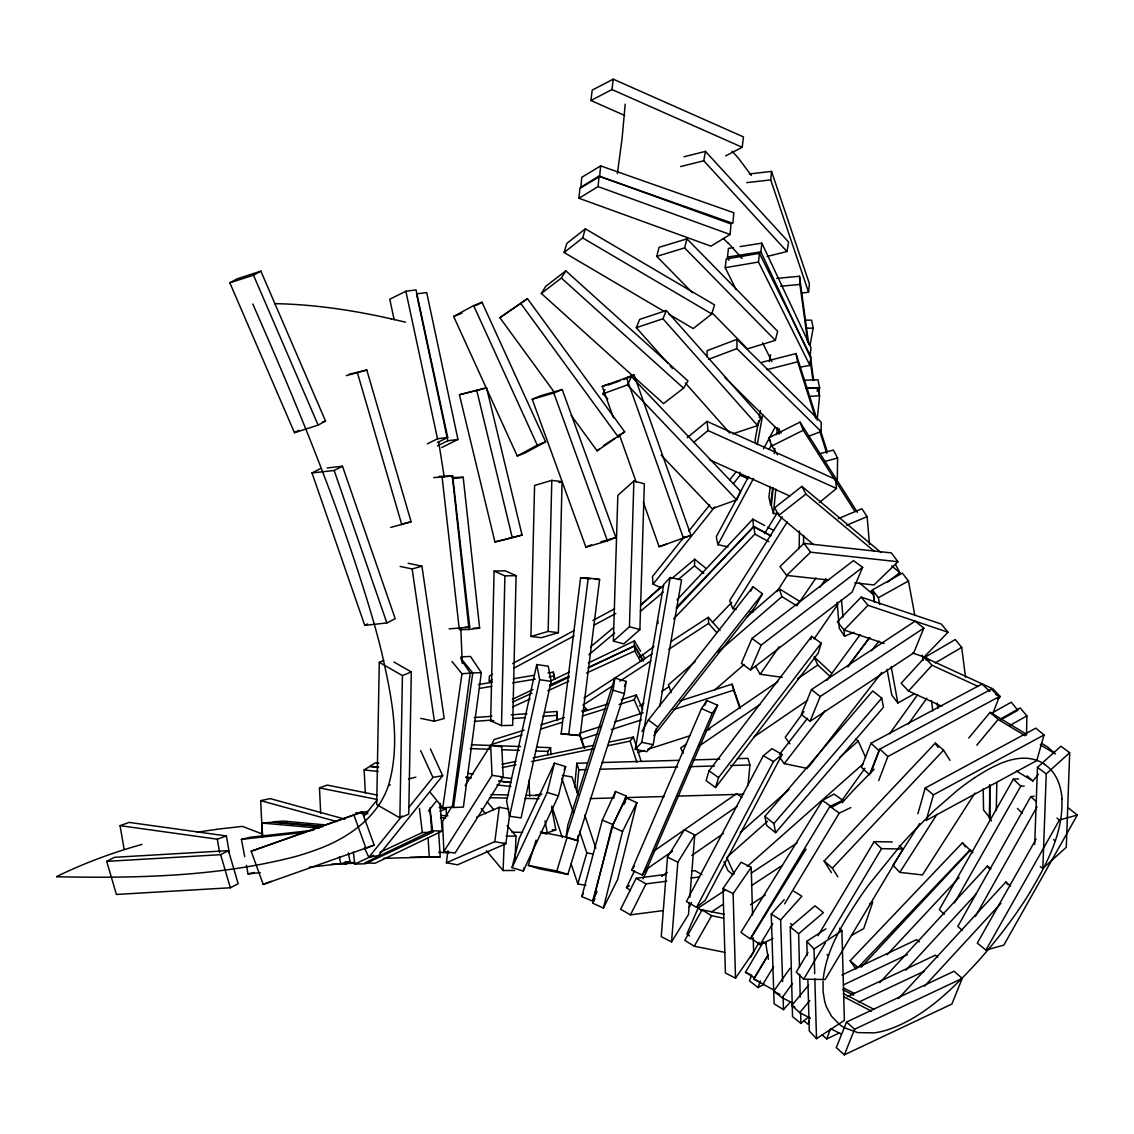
<?xml version="1.0" encoding="UTF-8"?>
<svg xmlns="http://www.w3.org/2000/svg" width="1134" height="1134" viewBox="0 0 1134 1134"><rect width="100%" height="100%" fill="white"/><g stroke="black" fill="none" stroke-linecap="round" stroke-linejoin="round"><path stroke-width="1.5" d="M707.049 356.856L707.12 350.675L736.987 339.321L821.214 422.231L821.115 431.515L808.542 436.292M821.115 431.515L736.887 348.606L736.987 339.321M799.144 548.615L799.399 531.024M803.496 544.277L803.623 535.475M837.275 480.901L837.601 458.023L833.433 450.056L818.578 454.025M383.703 660.498L379.28 662.313L376.715 804.601L399.877 817.855L408.75 814.226L411.302 671.938L393.937 662.001M399.877 817.855L402.428 675.581L379.28 662.313M989.954 785.125L989.287 818.195L991.513 820.86M996.276 810.512L996.843 782.658M1026.511 735.073L1026.894 715.923L1020.217 707.942L1000.358 719.055M490.668 720.785L494.07 571.068L505.254 570.827L516.083 575.647L512.681 725.349L501.497 725.59L490.668 720.785L493.857 720.714M501.497 725.59L504.899 575.888L494.07 571.068M530.925 636.486L534.582 485.423L551.804 480.377L562.067 481.638L558.396 632.687L541.187 637.733L530.925 636.486L548.133 631.425L558.396 632.687M548.133 631.425L551.804 480.377M557.12 720.586L556.766 711.486L544.49 712.393M613.366 641.121L617.832 495.36L633.892 481.029L644.353 483.779L639.888 629.554L623.828 643.885L613.366 641.121L629.427 626.79L633.892 481.029M678.231 579.517L694.49 565.838L694.717 559.218L705.391 567.893M1034.69 844.461L1037.468 767.42L1060.9 746.229L1069.688 752.707L1066.286 847.268L1042.841 868.446L1040.332 866.603M1042.841 868.446L1046.257 773.884L1069.688 752.707M514.609 870.473L503.071 870.529L504.191 843.03M515.105 858.452L515.998 836.112L507.139 825.566M642.992 660.782L634.161 645.955L634.402 640.908L588.447 662.908M823.043 981.066L823.1 991.697L824.645 1001.081A202.32 82.144 -49.4 0 0 826.658 1007.318L831.491 1016.22L839.543 1024.512A253.676 102.996 -49.4 0 0 844.391 1027.744L857.786 1032.62L874.328 1032.861A147.349 59.819 -49.4 0 0 888.22 1029.601C923.87 1017.368 951.525 990.025 976.53 962.908A206.204 83.718 -49.4 0 0 1029.956 892.43M640.667 661.462L634.7 650.959L634.969 645.955L588.319 667.345M625.203 104.158L622.098 138.376L617.392 173.573M689.855 897.192L694.759 834.908L684.454 829.705L667.501 857.063L661.235 936.656L671.555 941.858L688.494 914.5L689.444 902.38M671.555 941.858L677.82 862.279L694.759 834.908M578.95 198.252L579.942 187.748L599.05 176.082L731.061 223.979L730.083 234.497L710.961 246.163L578.95 198.252L598.072 186.586L730.083 234.497M598.072 186.586L599.05 176.082M599.645 176.465L600.637 165.89L733.854 212.767L732.862 223.341L599.645 176.465L580.778 187.875L581.77 177.315L600.637 165.89M574.555 787.265L576.852 763.239L587.44 762.941M576.667 792.156L578.808 769.844L576.852 763.239M801.724 293.011L808.57 292.232L770.723 179.909L771.545 171.418L749.276 173.956M747.972 785.536L749.943 764.954L747.986 758.348L737.398 758.646M808.57 292.232L809.393 283.741L771.545 171.418M773.119 488.102L771.375 505.608L773.402 513.603L778.59 513.263M778.548 433.812L779.072 428.553M773.402 513.603L775.854 489.08M817.245 391.244L817.586 387.743L807.195 388.423M817.16 420.246L819.613 395.723L817.586 387.743M736.136 289.638L725.236 267.695L726.199 258.991L759.44 253.336L810.881 356.742L809.917 365.446L799.938 367.147M809.917 365.446L758.476 262.039L759.44 253.336M728.949 260.253L727.461 257.092L728.439 248.389L733.457 247.609M761.878 243.158L810.994 347.769L810.002 356.459L760.886 251.847L761.878 243.158L740.148 246.56M823.298 978.203C826.969 947.925 843.994 921.446 860.437 896.526A202.32 82.144 -49.4 0 1 868.46 885.2L901.034 844.929A253.676 102.981 -49.4 0 1 910.588 834.397L933.651 811.037L957.365 790.355A147.349 59.819 -49.4 0 1 974.375 777.938M624.692 115.47L590.927 100.501L592.203 90.11L613.239 79.167L743.465 136.902L742.203 147.278L725.661 155.882M590.927 100.501L611.977 89.543L613.239 79.167M770.227 486.543L768.951 496.947L770.581 504.956L772.708 487.634M774.253 453.628L774.891 448.426M776.592 434.563L777.442 427.631M779.285 433.911L779.71 430.452M818.762 394.745L819.613 387.814L817.968 379.791L804.063 380.216M561.146 733.797L580.594 577.716L588.22 578L599.617 579.46L580.169 735.541L561.146 733.797L580.169 735.541M568.786 734.081L588.22 578M509.648 814.495L505.892 843.724L457.456 864.831L446.399 862.747L447.93 850.713M446.399 862.747L494.835 841.655L499.243 807.266L508.727 809.038M461.354 659.846L470.213 673.057L452.282 807.55L463.381 807.11L481.326 672.618L470.497 656.473L460.971 656.841M460.56 657.947L472.765 672.944L453.543 806.997L442.756 807.805L461.963 673.752L451.984 661.476M566.036 837.303L567.808 825.169L614.855 678.047L626.11 681.406L624.338 693.554L577.291 840.663L566.036 837.303L613.083 690.195L614.855 678.047M577.291 840.663L578.057 835.46M655.863 729.091L653.17 744.712L646.678 751.672L635.281 749.305L663.688 584.478L670.18 577.518L681.562 579.885L659.747 706.539M635.281 749.305L641.773 742.345L670.18 577.518M767.123 256.454L786.953 251.507L703.76 160.773L705.461 151.389L683.986 156.747M786.953 251.507L788.654 242.123L705.461 151.389M758.575 420.898L755.088 440.049L755.712 443.252M759.213 417.411L760.475 410.451M769.348 361.689L770.624 354.729M757.271 444.585L762.658 414.973M810.002 345.601L813.163 328.194L811.618 320.171L804.686 320.114M536.751 664.538L506.629 801.072L509.549 816.239L521.045 817.912L551.167 681.378L548.232 666.211L536.751 664.538L539.671 679.691L509.549 816.239M512.058 867.638L519.273 838.38L554.413 763.168L565.625 766.584L558.41 795.841L523.256 871.04L512.058 867.638L547.198 792.425L554.413 763.168M523.256 871.04L524.064 867.794M592.742 903.217L611.85 826.686L626.166 797.854L636.854 802.674L617.732 879.219L603.416 908.051L592.742 903.217L594.996 898.667M624.891 802.957L626.166 797.854M603.416 908.051L622.538 831.505L636.854 802.674M692.293 292.615L656.742 256.383L659.081 247.325L686.949 238.849L777.655 331.312L775.316 340.356L747.448 348.847L711.897 312.615M656.742 256.383L684.61 247.907L686.949 238.849M597.023 891.579L592.643 901.119L581.813 896.597L602.324 820.137L615.464 791.518L626.294 796.054L624.012 804.545M613.65 798.322L615.464 791.518M592.643 901.119L613.14 824.659L626.294 796.054M917.916 813.688L925.202 788.045L1035.81 728.17L1044.031 734.96L1036.759 760.602L926.138 820.492L933.424 794.849L1044.031 734.96M585.867 885.314L577.844 883.939L586.802 852.896L579.602 831.35M664.368 311.552L564.094 252.513L566.787 243.427L585.357 228.827L714.505 304.862L711.812 313.948L693.228 328.548L668.918 314.231M564.094 252.513L582.663 237.913L585.357 228.827M709.048 770.794L706.085 780.674L715.582 787.506L818.238 653.056L821.2 643.176L811.703 636.33L709.048 770.794L718.545 777.626L715.582 787.506M810.711 639.633L811.703 636.33M540.365 832.002L567.142 837.275L578.198 840.705L567.836 874.427L539.387 868.828L528.331 865.384L536.098 840.096M528.331 865.384L556.794 870.997L567.142 837.275M56.7 876.766C136.718 878.326 218.012 876.795 295.889 856.425A628.576 414.392 62 0 0 313.778 850.684C345.643 839.784 377.296 818.876 388.452 785.536C401.393 741.877 391.443 695.624 381.676 652.362A628.576 414.392 62 0 0 374.787 625.94C343.035 515.502 298.979 409.076 252.797 304.011M624.508 686.424L626.11 681.406M1029.842 892.43C1046.725 864.136 1063.465 832.824 1061.878 798.86M809.222 1020.94L808.117 1024.285L803.992 1020.954M751.19 975.991L749.503 980.924L758.122 987.558L764.245 984.142M758.122 987.558L760.361 980.981M822.093 1034.931L826.771 1038.9L830.357 1029.048M870.671 773.218L879.856 749.106L991.314 689.188L999.323 696.602L992.576 714.278M878.68 780.631L887.865 756.52L999.323 696.602M870.983 743.209L861.486 767.321L869.494 774.777L878.992 750.651L870.983 743.209L981.973 684.057L989.982 691.513M846.545 1022.032L836.268 1047.632L844.348 1054.833L951.908 1004.029L962.185 978.429L954.091 971.228L846.545 1022.032L854.625 1029.233L962.185 978.429M844.348 1054.833L854.625 1029.233M667.855 363.263L636.302 327.669L639.675 319.405L666.324 310.518L760.985 417.284L757.611 425.562L732.635 433.897M636.302 327.669L662.951 318.782L666.324 310.518M811.448 689.585L801.284 714.392L810.059 721.337L913.692 652.915L923.856 628.108L915.081 621.163L811.448 689.585L820.222 696.517L923.856 628.108M810.059 721.337L820.222 696.517M751.998 638.442L741.395 663.277L750.552 669.996L852.045 592.189L862.648 567.34L853.491 560.621L751.998 638.442L761.155 645.147L862.648 567.34M750.552 669.996L761.155 645.147M631.652 870.217L701.535 708.566L706.879 700.486L717.609 705.277L647.712 866.943L642.368 875.023L631.652 870.217L634.317 866.178M704.781 705.334L706.879 700.486M642.368 875.023L712.251 713.357L717.609 705.277M724.711 890.587L698.133 908.065L686.906 934.005L689.472 935.919M640.568 714.292L634.204 699.777L636.344 695L621.262 699.721M581.813 896.597L583.273 893.408M564.122 769.788L565.625 766.584M630.476 890.53L626.521 887.667L634.544 870.685M643.021 878.893L648.124 868.077L672.575 851.124M607.753 398.927L602.891 393.824L604.932 389.671M602.891 393.824L627.4 384.936L631.468 376.644L740.715 491.518L736.646 499.811L712.152 508.684L661.165 455.088M665.559 874.442L636.16 878.269L620.624 909.241L630.476 914.854L663.319 910.574M630.476 914.854L646.011 883.896L666.749 881.189M689.259 907.2L691.598 902.565M763.338 755.726L686.41 901.516L696.531 907.342L705.178 900.311L782.106 754.507L771.985 748.681L763.338 755.726L773.459 761.552L782.106 754.507M696.531 907.342L773.459 761.552M748.61 476.563L716.291 536.694L717.893 544.689L728.085 546.843M763.522 448.823L775.117 427.234M717.893 544.689L753.529 478.392M769.263 449.107L771.744 444.471M777.258 512.851L764.514 533.618M641.943 731.444L648.379 720.005L753.047 586.802L762.473 593.805L755.216 606.676L653.822 735.725M654.587 732.734L657.805 727.007L762.473 593.805M750.637 591.097L753.047 586.802M1034.123 796.181L1030.735 796.692L957.819 926.421L962.412 930.419M975.396 916.442L1037.029 806.798M1036.079 839.117L977.295 943.162L985.942 950.051L1003.817 945.118L1077.3 815.077L1068.653 808.188M985.942 950.051L1059.425 820.01L1077.3 815.077M1018.573 778.93L1013.399 779.101L939.349 909.61L944.253 914.316M954.544 902.862L1020.756 786.174L1024.2 786.06M724.243 914.302L702.116 909.865L684.78 940.341L694.263 946.224L724.895 952.362M694.263 946.224L711.613 915.733L723.52 918.129M750.424 957.493L759.1 942.241M767.987 955.154L754.592 977.933L745.463 972.32L763.338 941.929L765.946 943.545M808.032 952.418L796.252 972.136L803.694 979.166L825.169 979.507L903.047 849.012L899.319 845.51M817.983 935.72L874.13 841.641L892.302 841.938M803.694 979.166L825.439 942.751M828.146 938.201L881.572 848.671L903.047 849.012M842.959 800.179L829.918 806.416L750.722 937.946L760.049 944.665L773.09 938.428M760.049 944.665L772.807 923.487M784.629 903.841L839.259 813.121L850.854 807.578M773.757 990.067L753.614 978.968L768.242 954.856M762.643 984.695L773.629 966.607M822.504 800.462L831.959 807.153L843.483 800.788L834.029 794.098L822.504 800.462L740.941 932.361L750.396 939.037L806.019 849.125M541.343 293.479L545.808 286.264L565.809 270.842L688.012 380.967L683.533 388.168L663.532 403.605L541.343 293.479L561.344 278.043L565.809 270.842M782.233 516.778L729.672 600.581L732.791 608.703L736.136 609.298M732.791 608.703L787.223 521.909M777.088 591.636L787.407 575.179M451.97 806.472L442.529 821.399L443.89 851.492L455.032 853.08L503.184 776.96L501.823 746.867L490.682 745.279L465.181 785.579M443.89 851.492L492.043 775.372L490.682 745.279M919.717 823.511L893.011 865.185L899.772 872.372L922.466 874.924L974.942 793.049M899.772 872.372L936.982 814.325M797.174 605.428L816.055 577.929M755.428 666.239L760.219 674.248L779.101 646.749M819.854 587.384L825.821 578.709M814.084 638.938L837.941 604.195M753.217 937.761L753.614 951.837L735.512 978.146L725.42 973L723.024 888.517L741.126 862.223L751.218 867.368L752.565 914.883M735.512 978.146L733.117 893.663L751.218 867.368M436.151 801.299L428.397 811.065M793.049 1003.278L782.219 997.722L773.686 991.244L790.044 968.308M782.219 997.722L792.453 983.405M842.279 799.881L864.93 768.271M889.623 733.783L917.42 694.986M908.377 724.045L926.903 698.19M803.921 711.67L785.182 737.341L789.959 743.819M826.814 680.315L860.125 634.686M848.147 666.707L868.956 638.201M718.545 777.626L821.2 643.176M547.864 754.932L547.694 751.417L550.6 747.675L536.495 747.15M779.526 754.408L807.521 718.205M847.353 666.693L869.962 637.45M779.412 757.101L784.26 763.607L825.169 710.692M871.465 650.831L879.006 641.079M808.556 767.094L881.77 672.405M684.397 536.58L652.447 576.582L653.085 584.18L660.938 587.667M688.792 531.066L709.728 504.871M729.559 480.036L736.164 471.758M653.085 584.18L714.774 506.941M733.5 483.495L740.105 475.217L739.85 472.183M363.929 816.352L377.197 799.824M364.482 847.863L368.819 857.318L401.989 815.984M408.623 807.72L432.947 777.414L442.657 775.656L430.381 748.879M442.657 775.656L378.543 855.56L368.819 857.318M607.64 745.789L630.107 741.126L633.396 737.072L641.164 761.396M810.541 1018.247L799.754 1012.676L791.773 1005.461L808.585 985.177M799.754 1012.676L809.846 1000.5M968.719 738.064L990.11 712.35L1026.256 734.095M976.771 745.18L998.161 719.466L1025.278 735.782M1016.319 770.992L1032.89 780.972L1038.517 774.196M764.897 816.352L872.741 690.96L881.728 698.147L883.457 707.276L775.613 832.682L766.627 825.481L764.897 816.352L773.898 823.553L775.613 832.682M773.898 823.553L881.728 698.147M842.264 802.659L845.468 799.059A263.159 106.837 -49.4 0 1 855.206 788.428L874.158 769.15M790.582 1001.719L783.495 1009.629L774.111 1003.803L771.248 914.117L784.246 899.631M782.602 981.491L780.631 919.957L801.894 896.229L793.857 891.239M997.906 699.168L1000.259 696.602L992.93 688.848L924.706 657.522L901.161 683.249L908.49 690.989L941.815 706.298M908.49 690.989L932.035 665.275L978.047 686.396M898.454 998.6L1005.844 882.025L1010.507 886.037M924.522 986.197L1000.897 903.302M879.786 982.696L987.416 866.036L990.875 868.998M905.811 970.165L976.374 893.691M861.131 967.259L970.307 850.188L972.972 852.442M887.128 954.743L959.109 877.56M676.984 599.914L752.834 519.145L764.699 525.566M676.459 608.674L753.5 526.63L752.834 519.145M831.449 872.627L824.135 861.018L935.323 743.054L943.573 750.184L949.98 760.347M837.87 876.851L832.384 868.162L943.573 750.184M855.957 968.975L850.131 960.767L962.44 842.76L972.306 852.258M970.364 849.522L858.055 967.529L850.131 960.767M676.332 607.555L753.954 526.516L771.007 535.673M673.582 618.951L754.833 534.114L753.954 526.516M712.407 622.552L731.813 602.296M912.516 653.014L924.182 656.94L948.052 632.233L941.234 624.026L861.188 597.108L837.331 621.815L844.135 630.022L884.166 643.474M844.135 630.022L868.006 605.315L948.052 632.233M854.752 582.862L873.974 584.96L897.944 561.727L891.324 552.896L803.949 543.356L779.979 566.589L786.613 575.42L828.543 579.998M786.613 575.42L810.583 552.187L897.944 561.727M660.654 586.958L644.126 602.338M740.261 832.597L788.924 789.548M728.014 856.269L767.463 821.356M839.812 757.356L858.225 741.069L855.731 738.999M747.292 866.376L863.031 763.976M640.937 605.159L643.077 603.288M695.156 661.604L668.479 684.738L671.172 692.661M747.193 616.485L779.228 588.73L799.909 601.488M717.879 652.178L781.921 596.668L779.228 588.73M714.831 689.897L744.188 664.453M808.726 1016.773L800.902 1023.435L792.524 1016.617L790.256 926.946L815.048 905.825L823.412 912.643L798.634 933.764L799.47 967.174M590.46 646.99L613.48 627.612M640.568 604.819L663.574 585.442M671.711 578.595L694.717 559.218M588.872 654.743L614.6 633.084M640.327 611.424L663.347 592.047M554.696 392.775L499.881 317.69L527.466 298.681L624.692 431.841L597.108 450.85L571.238 415.441M499.881 317.69L527.466 298.681M597.108 450.85L599.645 448.766M687.232 437.681L707.021 421.394L835.474 479.299L836.481 488.456L819.329 502.575M693.526 442.501L708.027 430.551L707.021 421.394M881.061 552.57L801.922 486.373L774.735 507.72L778.718 515.431L813.588 544.603M778.718 515.431L805.891 494.084L874.3 551.308M887.553 582.224L899.786 572.627L895.803 564.916M653.297 851.45L736.703 793.602L741.976 797.4M694.15 836.169L737.298 806.231M626.521 887.667L629.398 885.682M661.632 876.369L667.387 872.386M691.839 855.419L723.478 833.476M686.509 743.975L680.712 747.93L683.164 753.373M705.362 731.104L777.853 681.591M698.884 746.186L759.78 704.597M797.471 678.855L817.77 664.992L830.315 676.672M754.138 736.788L807.777 700.146M751.289 873.109L797.046 843.001M711.599 911.864L723.407 904.096M751.459 885.64L782.46 865.256M750.552 904.79L765.308 895.08M807.195 955.409L806.798 941.348L825.864 928.831M814.708 973.638L814.014 949.03L841.882 930.745L839.472 928.179M807.876 980.017L809.293 1030.99L816.508 1038.673L844.376 1020.373L841.882 930.745M584.038 698.105L652.093 653.85M671.328 641.348L708.311 617.293L720.033 630.547M582.848 705.206L612.445 685.971M619.83 681.151L650.902 660.952M668.649 649.399L708.594 623.431L708.311 617.293M639.463 705.958L643.899 703.08M661.661 691.527L669.046 686.722M974.375 777.938C994.164 765.067 1021.72 749.347 1044.556 764.217M603.444 445.634L614.77 438.277M619.022 435.527L624.692 431.841M365.346 792.907L364.142 769.915L369.67 766.527L378.416 767.52M926.28 660.243L925.826 656.742L955.267 639.533L961.689 647.429L965.516 677.168M935.196 662.922L961.689 647.429M991.201 713.456L1011.287 702.201L1017.808 710.295L1000.826 719.821M1010.096 725.335L1026.894 715.923M869.65 903.94L872.712 902.225L863.725 928.576L851.478 935.408M874.597 601.956L872.372 589.878L902.409 573.166L908.447 581.005L914.84 615.521M879.686 604.62L878.396 597.717L908.447 581.005M887.057 669.258L891.834 695.156L897.873 702.995L914.401 693.81M229.833 282.805L237.219 278.78L260.877 271.154L325.543 421.068L318.144 425.108L294.486 432.72L229.833 282.805L253.492 275.193L260.877 271.154M294.486 432.72L298.922 430.296M453.643 316.457L473.643 305.585L482.021 302.254L545.638 441.835L525.637 452.707L517.26 456.024L453.643 316.457L462.02 313.14M475.869 305.599L482.021 302.254M517.26 456.024L537.275 445.152L545.638 441.835M492.482 674.376L489.392 676.034L489.094 681.491L492.184 679.833M512.568 663.588L574.385 630.405M592.926 620.44L614.557 608.83M513.815 668.224L574.087 635.862M594.173 625.089L615.805 613.466M106.709 861.372L114.534 857.304L228.458 850.628L238.168 883.712L230.344 887.766L116.419 894.457L106.709 861.372L220.634 854.682L228.458 850.628M327.159 467.945L342.482 466.244L395.213 618.696L386.878 622.935L364.737 625.387L312.006 472.935L320.341 468.696M312.006 472.935L334.147 470.482L342.482 466.244M364.737 625.387L367.515 623.969M777.513 454.847L771.857 445.96L768.625 437.852L800.023 422.103L857.432 512.37M771.857 445.96L803.269 430.225L855.036 511.604M437.469 442.543L447.703 437.469L416.036 289.921L405.859 291.24L389.77 299.234L394.193 319.816M427.291 443.876L437.526 438.787L447.703 437.469M437.469 445.875L447.788 440.757L457.952 439.468L426.71 292.6L416.547 293.89L447.788 440.757M441.75 447.505L457.952 439.468M512.384 699.352L532.994 689.486M550.415 681.137L569.438 672.023M550.174 686.183L569.197 677.069M588.206 667.969L634.161 645.955M442.203 831.052L431.685 830.825L364.694 862.974L375.212 863.215L442.203 831.052L440.006 803.467M841.967 974.999L916.584 939.675L919.348 941.9M843.88 984.681L907.398 954.63M847.381 996.658L935.422 955.168L937.761 957.153M858.764 1002.087L924.394 971.172M826.771 1038.9L839.571 1032.861M353.326 852.003L354.772 864.08L373.625 855.277M379.918 852.343L422.33 832.54L432.791 832.228L429.885 808.074M432.791 832.228L365.219 863.768L354.772 864.08M512.724 702.017L532.016 693.172M549.721 685.049L569.013 676.204M512.455 707.021L530.145 698.913M547.835 690.804L568.744 681.208M586.448 673.1L634.7 650.959M581.742 711.188L586.576 708.977M476.634 817.118L499.243 807.266M838.267 518.635L861.897 508.727L867.141 516.636L869.494 544.547M846.659 525.24L867.141 516.636M837.105 602.168L839.302 628.321L844.561 636.245L854.015 632.276M532.229 399.253L540.635 395.766L562.195 389.529L615.861 537.431L607.455 540.904L585.895 547.155L532.229 399.253L553.789 393.016L562.195 389.529M585.895 547.155L591.494 544.83M402.428 675.581L411.302 671.938M388.452 785.536L390.238 784.827M708.594 359.35L736.887 348.606M320.709 813.291L319.462 787.932L327.173 785.082L377.168 795.076M251.195 851.237L362.171 811.958L374.163 845.128L365.928 848.175L353.921 814.992L251.195 851.237L263.201 884.421L374.163 845.128M353.921 814.992L362.171 811.958M439.964 811.15L446.13 808.868L446.456 815.63M263.201 884.421L271.437 881.373M608.604 384.936L620.029 380.797M623.303 379.607L631.468 376.644M613.395 417.808L602.253 386.411L634.09 375.042L690.975 535.347L659.123 546.716L643.29 502.093M124.145 849.295L120.034 825.651L129.092 822.405L226.361 835.942L229.309 852.839M120.034 825.651L217.289 839.188L226.361 835.942M634.09 375.042L626.521 377.693L683.391 537.998L690.975 535.347M602.253 386.411L609.823 383.76M659.123 546.716L666.707 544.065M541.953 832.753L547.268 832.866L555.83 829.875L551.648 807.691M322.382 422.075L325.543 421.068M579.446 733.344L601.247 726.327M614.671 722.004L643.176 712.818M680.06 700.925L732.054 684.171L740.133 707.503M583.911 747.689L581.019 739.354L597.788 733.953M611.198 729.63L641.39 719.906M673.242 709.643L733.613 690.181L732.054 684.171M637.79 752.565L644.495 750.396M647.854 749.319L689.77 735.81M706.539 730.409L709.898 729.332M346.295 375.652L366.792 370.024L411.118 521.81L390.635 527.452M524.149 730.154L494.013 739.595L491.887 744.372L522.023 734.931M540.904 724.909L564.335 717.553M582.763 711.783L607.867 703.916M540.436 729.162L562.209 722.33M582.295 716.036L605.74 708.693M619.136 704.497L634.204 699.777M558.934 482.545L562.067 481.638M600.935 541.754L615.861 537.431M400.132 566.433L412.138 568.956L421.933 566.178L444.202 718.488L434.407 721.252L420.671 718.361M824.404 461.552L837.601 458.023M459.426 394.76L486.571 387.856L522.065 535.035L504.8 539.642L494.92 541.939L459.426 394.76L486.571 387.856M494.92 541.939L522.065 535.035M408.495 778.93L415.909 777.144M761.892 362.27L796.025 353.567L816.664 418.403M766.938 369.656L797.656 361.831L815.644 418.347M680.627 166.542L703.76 160.773M349.229 374.263L366.792 370.024M401.549 524.121L411.118 521.81M244.731 856.652L241.414 839.358L250.685 837.161L313.65 830.23M246.39 865.299L248.048 873.945L254.229 872.485M309.256 867.198L340.724 863.725L350.009 861.542L348.351 852.896M262.252 833.221L260.664 800.632L270.204 798.619L344.92 819.159M502.022 764.273L515.857 761.41M533.136 757.838L593.635 745.307M609.199 742.09L633.396 737.072M502.192 767.619L516.027 764.755M531.577 761.538L593.805 748.653M535.021 795.402L541.924 793.97M725.236 267.695L758.476 262.039M478.406 684.553L492.34 682.243M513.234 678.77L534.128 675.297M548.062 672.986L553.293 672.122L554.937 679.408M479.54 688.381L491.731 686.353M512.625 682.881L535.262 679.124M549.196 676.814L554.413 675.949M727.461 257.092L760.886 251.847M433.712 477.627L452.664 475.982L469.759 627.173L449.121 628.874M691.485 871.068L694.944 870.629L701.989 874.64M690.96 878.042L699.607 876.922M463.196 477.272L452.579 478.619L469.022 629.455L479.639 628.108L463.196 477.272L451.8 477.542M216.353 829.323L242.407 826.388L262.677 834.142M746.753 182.631L770.723 179.909M241.414 839.358L306.109 832.214M344.764 862.124L350.009 861.542M248.048 873.945L260.281 872.599M776.705 278.411L799.513 276.257L808.698 344.098M780.631 286.264L799.938 284.436L799.513 276.257M262.592 837.133L261.997 823.057L272.302 822.235L322.821 826.686M461.963 673.752L472.765 672.944M474.366 717.538L491.887 716.263M511.179 714.845L526.956 713.683M474.267 721.394L491.802 720.104M512.837 718.559L525.113 717.652M542.647 716.362L556.666 715.341M354.857 863.3L344.495 863.47M383.533 858.339L440.205 856.808L438.66 832.158M809.222 396.418L819.613 395.723M470.213 673.057L481.326 672.618M439.198 476.393L452.664 475.982M464.699 627.329L469.759 627.173M805.693 388.225L819.613 387.814M601.559 762.53L679.181 760.319M693.299 759.908L719.764 759.156M578.808 769.844L585.867 769.646M599.971 769.249L677.608 767.023M689.954 766.669L714.647 765.96M730.537 765.507L749.943 764.954M590.134 798.619L613.069 797.953M625.415 797.613L664.226 796.493M678.345 796.096L743.62 794.225M473.133 628.25L479.639 628.108M459.256 629.682L469.022 629.455M504.899 575.888L516.083 575.647M410.267 857.318L440.205 856.808M506.118 836.155L515.998 836.112M806.231 328.137L813.163 328.194M491.008 794.58L508.698 794.934M526.389 795.288L540.535 795.572M489.519 797.712L507.21 798.067M524.9 798.421L539.061 798.705M552.286 829.804L555.83 829.875M511.888 832.158L522.49 832.37M595.024 579.29L599.617 579.46M471.262 744.74L520.619 746.569M470.128 748.568L489.519 749.276M501.866 749.73L519.485 750.382M535.361 750.963L547.694 751.417M368.309 811.42L355.552 813.007L367.926 813.688M440.828 815.445L447.902 815.842M440.46 817.713L445.761 818.011M438.631 852.286L449.234 852.867M261.997 823.057L319.476 828.132M343.46 863.527L346.947 863.839L331.411 864.207M325.614 824.957L283.67 821.073L273.379 821.824L322.325 826.36M351.285 862.407L354.786 862.719M465.776 777.4L471.007 777.995M498.96 781.142L511.193 782.531L498.96 781M364.142 769.915L378.118 771.489M496.933 784.926L510.91 786.5M378.926 763.196L375.439 762.799L369.925 766.201L378.643 767.208M467.86 773.388L473.091 773.998M500.987 777.187L511.448 778.392M465.833 777.201L471.064 777.796M580.594 577.716L590.346 578.978M760.219 674.248L782.191 677.324M492.043 775.372L503.184 776.96M539.671 679.691L551.167 681.378M562.351 775.287L571.99 776.946L578.085 795.175M586.802 852.896L593.224 854.001M749.574 611.694L752.933 612.289M494.835 841.655L505.892 843.724M439.227 807.493L446.13 808.868M319.462 787.932L376.346 799.314M641.773 742.345L653.17 744.712M784.26 763.607L807.479 768.483M408.212 563.286L421.933 566.178M391.145 318.782L405.518 322.169M629.427 626.79L639.888 629.554M260.664 800.632L337.082 821.64M613.083 690.195L624.338 693.554M547.198 792.425L558.41 795.841M541.839 832.654L546.588 834.128M556.794 870.997L567.836 874.427M602.324 820.137L613.14 824.659M611.977 89.543L742.203 147.278M740.105 475.217L747.958 478.704M701.535 708.566L712.251 713.357M708.027 430.551L836.481 488.456M709.7 459.865L789.973 496.054M611.85 826.686L622.538 831.505M995.51 694.405L1000.259 696.602M745.463 972.32L751.814 975.24M753.614 978.968L759.964 982.03M667.501 857.063L677.82 862.279M723.024 888.517L733.117 893.663M843.625 987.955L854.455 993.497M842.888 989.684L853.718 995.241M773.686 991.244L779.866 994.405M843.441 993.554L874.229 1009.473M843.724 996.786L871.436 1011.117M791.773 1005.461L794.863 1007.049M830.556 1028.595L841.329 1034.165M754.833 534.114L768.781 541.613M767.661 527.182L773.601 530.4M753.5 526.63L769.816 535.475M636.16 878.269L646.011 883.896M582.663 237.913L711.812 313.948M1041.31 743.153L1047.348 746.782L1055.4 753.897L1040.332 744.84M781.921 596.668L796.706 605.783M702.116 909.865L711.613 915.733M771.248 914.117L780.631 919.957M829.918 806.416L839.259 813.121M1037.468 767.42L1046.257 773.884M648.379 720.005L657.805 727.007M698.133 908.065L702.003 910.942M1056.959 818.039L1059.425 820.01M694.49 565.838L703.817 573.421M790.256 926.946L798.634 933.764M925.202 788.045L933.424 794.849M732.961 874.782L727.971 870.629L723.931 861.67M891.735 565.894L899.786 572.627M859.189 582.748L872.613 593.975L871.011 590.885M824.135 861.018L832.384 868.162M1030.735 796.692L1036.476 801.71M990.11 712.35L998.161 719.466M1027.135 775.883L1032.89 780.972M561.344 278.043L683.533 388.168M879.856 749.106L887.865 756.52M831.647 673.185L814.084 656.841L817.77 664.992M874.13 841.641L881.572 848.671M1013.399 779.101L1020.756 786.174M724.626 377.282L781.184 432.961M728.439 243.229L742.104 258.495M684.61 247.907L775.316 340.356M627.4 384.936L736.646 499.811M924.706 657.522L932.035 665.275M806.798 941.348L814.014 949.03M662.951 318.782L757.611 425.562M670.194 365.899L672.533 368.536M685.39 383.037L729.8 433.131M708.594 623.431L716.801 632.701M584.024 706.525L587.54 710.508M487.181 801.866L493.829 809.761M481.185 808.499L485.621 813.773M486.443 850.784L503.071 870.529M861.188 597.108L868.006 605.315M925.826 656.742L929.044 660.697M430.551 792.808L442.756 807.805M872.372 589.878L878.396 597.717M987.416 866.036L989.472 868.729M1005.844 882.025L1007.757 884.563M803.949 543.356L810.583 552.187M970.307 850.188L972.235 852.796M521.116 303.912L618.342 437.072M962.44 842.76L965.346 846.857M751.318 175.387L738.56 158.363A243.371 174.608 -12 0 0 731.997 151.247M768.625 437.852L770.496 440.814M935.323 743.054L938.073 747.405M634.402 640.908L640.582 651.285M642.34 654.261L644.991 658.712M634.969 645.955L643.502 660.952M801.922 486.373L805.891 494.084M762.643 342.907L771.985 361.703M420.657 750.637L432.947 777.414M473.643 305.585L537.275 445.152M858.225 741.069L865.639 757.498M726.696 857.432L734.109 873.86M636.344 695L642.709 709.515M253.492 275.193L318.144 425.108M800.023 422.103L803.269 430.225M553.789 393.016L607.455 540.904M619.249 434.336L636.259 482.262M733.613 690.181L739.963 708.523M580.027 735.016L584.648 748.341M334.147 470.482L386.878 622.935M584.733 815.062L595.832 848.204M561.854 778.335L573.506 813.121M551.776 806.061L562.322 837.544M571.182 864.051L577.844 883.939M630.107 741.126L636.84 762.218M820.364 430.041L827.239 451.644M819.868 431.643L826.743 453.26M768.342 959.293L765.691 942.567M220.634 854.682L230.344 887.766M357.479 372.958L401.819 524.759M579.843 734.846L581.019 739.354M476.691 390.153L512.199 537.332M405.859 291.24L437.526 438.787M796.025 353.567L797.656 361.831M339.406 856.808L340.724 863.725M545.015 820.917L547.268 832.866M922.183 655.211L923.133 660.399M891.168 666.749L897.873 702.995M217.289 839.188L219.642 852.697M438.66 441.693L444.273 477.371M553.293 672.122L554.328 679.039M412.138 568.956L434.407 721.252M809.874 352.802L813.645 380.627M799.938 284.436L807.706 341.844M810.3 360.981L812.894 380.117M937.208 703.123L937.875 708.367M931.453 700.472L932.8 710.961M419.438 808.386L422.33 832.54M442.132 477.371L459.213 628.562M657.72 620.426L657.989 623.417M873.577 593.38L874.314 602.097M841.485 599.617L842.945 617.066M843.965 629.271L844.561 636.245M556.766 711.486L557.503 720.232M429.899 808.414L431.685 830.825M428.099 838.196L429.318 857.573M460.815 627.797L462.247 663.418M528.898 780.39L529.706 796.295M550.6 747.675L550.94 754.705M783.112 997.325L783.495 1009.629M814.85 978.911L816.508 1038.673M799.654 974.205L800.235 997.055M800.632 1012.889L800.902 1023.435M989.514 784.756L990.11 818.153L983.575 810.059L983.192 788.966M56.572 876.61A463.395 367.288 6 0 1 141.977 844.419M197.288 832.257A463.395 367.288 6 0 1 216.381 829.436M653.85 646.451A547.042 392.463 -12 0 1 639.519 657.21M723.237 238.509A220.095 157.895 -12 0 1 728.226 243.342M274.513 303.643A463.395 204.574 27.6 0 1 391.187 318.867M790.497 923.572A175.387 112.266 18.9 0 1 792.538 924.961M827.055 954.502A175.387 112.266 18.9 0 1 828.415 955.99M1044.442 764.359A206.204 83.718 -49.4 0 1 1062.034 798.733M1055.286 840.875A223.001 142.742 18.9 0 1 1053.514 839.599M1022.244 813.262A223.001 142.742 18.9 0 1 1017.467 808.414"/></g></svg>
